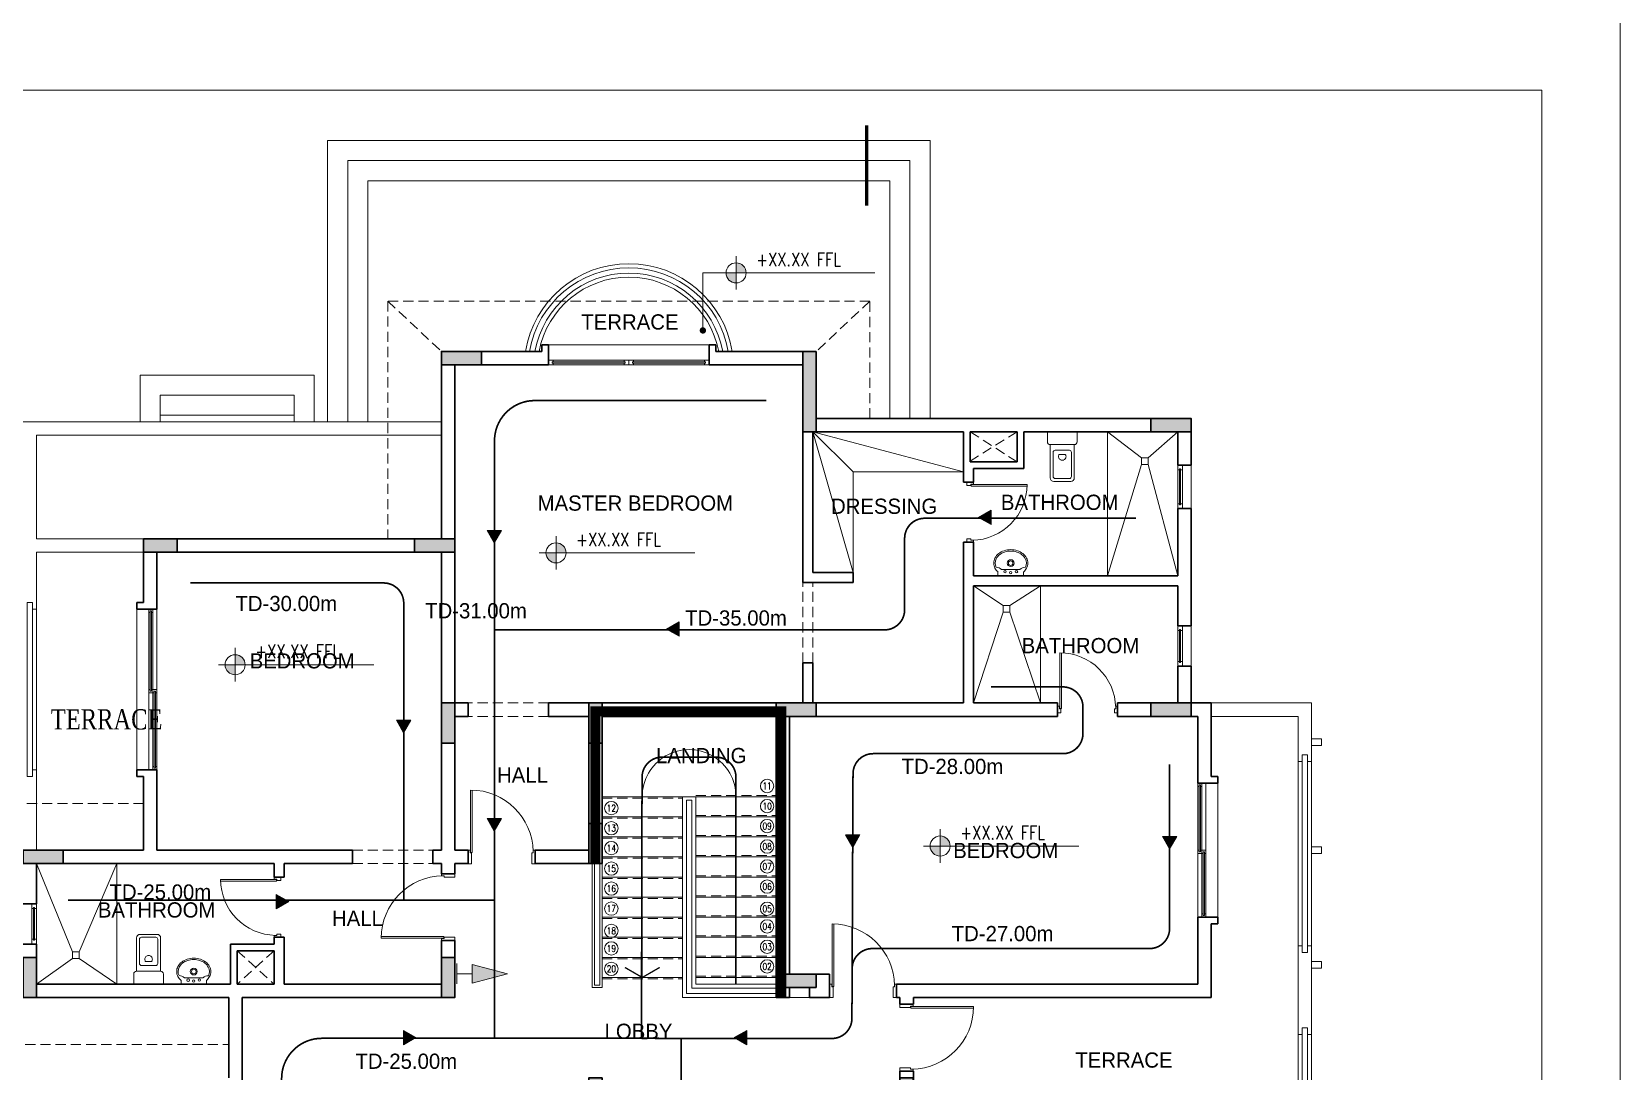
# Model space of a CAD drawing. Header units: millimetres. Extents: x -9083 to 924194, y -232449 to 321637.
# Drawn here: x 247421 to 263083, y -205523 to -195277 of the extents above; entities that cross this region are included whole.
import ezdxf
from ezdxf.enums import TextEntityAlignment as Align

# ---------------------------------------------------------------- set-up
doc = ezdxf.new("R2010")
doc.units = ezdxf.units.MM
doc.header["$LTSCALE"] = 400
doc.header["$MEASUREMENT"] = 0
doc.linetypes.add('HIDDEN', pattern=[0.375, 0.25, -0.125])
doc.linetypes.add('PHANTOM2', pattern=[1.25, 0.625, -0.125, 0.125, -0.125, 0.125, -0.125])
doc.layers.get('0').update_dxf_attribs({"lineweight": 0, "true_color": 0xff1414})
doc.layers.get('Defpoints').update_dxf_attribs({"color": 8, "lineweight": 5})
doc.layers.add('ALARM', color=7, linetype='Continuous', lineweight=5, true_color=0xff0f0f)
doc.layers.add('TRAVEL DISTANCE', color=7, linetype='Continuous', lineweight=5, true_color=0xff0f0f)
for name, color, linetype, lineweight in [('ARCHES', 1, 'HIDDEN', 5), ('COLUMNS HATCH', 1, 'Continuous', 5), ('DOOR', 1, 'Continuous', 5), ('FIRE RATE', 244, 'Continuous', 0), ('FIXTURE', 5, 'Continuous', 0), ('FURNITURE', 1, 'Continuous', 5), ('GENERAL TEXT', 4, 'Continuous', 5), ('HANDRAIL', 31, 'Continuous', 5), ('HIDDEN', 237, 'HIDDEN', 0), ('LEVEL SYMBOL', 8, 'Continuous', 5), ('LEVELS', 251, 'Continuous', 5), ('PRO COLUMNS', 6, 'Continuous', 30), ('PROPOSED COLUMNS', 6, 'Continuous', 30), ('ROOF LINE 1', 246, 'Continuous', 30), ('STAIR', 1, 'Continuous', 5), ('STAIR NOSE', 1, 'HIDDEN', 5), ('TEXT STAIR NO', 7, 'Continuous', 5), ('WALL ELEVATION', 3, 'Continuous', 9), ('WALL PROPOSED', 255, 'Continuous', 30), ('WINDOWS', 5, 'Continuous', 5)]:
    doc.layers.add(name, color=color, linetype=linetype, lineweight=lineweight)
doc.styles.add('50', font='romantic.ttf', dxfattribs={"height": 0.25})
doc.styles.add('ROMANS-TITLE', font='ROMANS.shx', dxfattribs={"width": 0.8})
doc.styles.get("Standard").update_dxf_attribs({"font": 'GOTHIC.TTF', "height": 220})

# ---------------------------------------------------------------- blocks, each defined once
blk = doc.blocks.new('*U145')
for p, q in [((180, 0), (-180, 0)), ((-180, 0), (-180, -53)), ((180, 0), (180, -52)), ((130, -89), (-130, -89))]:
    blk.add_line(p, q)
for centre, radius in [((-80, -57), 16.1), ((0, -178), 48.5), ((0, -178), 31.8), ((0, -44), 16), ((80, -57), 18.1)]:
    blk.add_circle(centre, radius)
for centre, radius, start, end in [((-88, -178), 152, 152.3807, 180), ((-88, -178), 152, 180, 207.6193), ((-45, -201), 200, 132.2414, 152.3807), ((-88, -178), 132, 153.1014, 207.6193), ((-209, 0), 119, 271.591, 311.3839), ((214, 5), 126, 228.3983, 266.8513), ((46, -201), 200, 27.6193, 48.0173), ((89, -178), 132, 332.3807, 25.9024), ((89, -178), 152, 0, 27.6193), ((89, -178), 152, 332.3807, 0), ((-45, -156), 200, 207.6193, 231.6325), ((-45, -156), 180, 207.6193, 231.6325), ((-18, -121), 244, 231.6325, 251.8447), ((-18, -121), 224, 231.6325, 251.8447), ((0, -66), 302, 251.8447, 270), ((0, -66), 282, 251.8447, 270), ((0, -66), 282, 270, 288.1553), ((0, -66), 302, 270, 288.1553), ((18, -121), 224, 288.1553, 308.3675), ((18, -121), 244, 288.1553, 308.3675), ((46, -156), 180, 308.3675, 332.3807), ((46, -156), 200, 308.3675, 332.3807)]:
    blk.add_arc(centre, radius, start, end)
blk = doc.blocks.new('*U146')
for p, q in [((-210, 0), (-210, -140)), ((-210, 0), (210, 0)), ((210, 0), (210, -140)), ((-170, -180), (-170, -650)), ((-170, -180), (170, -180)), ((170, -180), (170, -650)), ((-130, -290), (-130, -630)), ((-100, -260), (100, -260)), ((-44, -319), (44, -319)), ((130, -290), (130, -630)), ((-100, -660), (100, -660)), ((-120, -700), (120, -700))]:
    blk.add_line(p, q)
for centre, radius, start, end in [((-170, -140), 40, 180, 270), ((170, -140), 40, 270, 0), ((-100, -290), 30, 90, 180), ((-1, -349), 52.4, 157.2878, 180), ((-1, -349), 52.4, 180, 202.7122), ((-1, -349), 53, 144.8858, 157.2878), ((-1, -349), 53, 202.7122, 225.2991), ((0, -348), 53.5, 225.2991, 247.7107), ((0, -348), 54, 247.7107, 270), ((0, -348), 54, 270, 292.2893), ((0, -348), 53.5, 292.2893, 314.7009), ((1, -349), 53, 314.7009, 337.2878), ((1, -349), 53, 22.7122, 35.1142), ((1, -349), 52.4, 360, 22.7122), ((1, -349), 52.4, 337.2878, 0), ((100, -290), 30, 0, 90), ((-120, -650), 50, 180, 270), ((-100, -630), 30, 180, 270), ((100, -630), 30, 270, 0), ((120, -650), 50, 270, 0)]:
    blk.add_arc(centre, radius, start, end)
blk = doc.blocks.new('A$C5226484c')
at = {"layer": 'TRAVEL DISTANCE', "transparency": 33554559}
h = blk.add_hatch(color=256, dxfattribs=at)
h.dxf.hatch_style = 1
h.paths.add_polyline_path([(0, -186), (107, 0), (-107, 0)])
at = {"layer": 'TRAVEL DISTANCE'}
blk.add_lwpolyline([(0, -186), (107, 0), (-107, 0)], close=True, dxfattribs=at)
blk = doc.blocks.new('A$C977231d2')
at = {"layer": 'Defpoints'}
blk.add_lwpolyline([(-120, 0), (-823, 0), (-823, 576), (-120, 576)], close=True, dxfattribs=at)
blk = doc.blocks.new('VILLA FIRST COLUMNS')
at = {"layer": 'COLUMNS HATCH', "ltscale": 300}
for points in [[(401768, 181785), (401168, 181785), (401168, 181985), (401768, 181985)], [(406768, 181985), (406768, 180785), (406568, 180785), (406568, 181985)], [(412368, 180785), (411768, 180785), (411768, 180985), (412368, 180985)], [(397218, 178985), (396718, 178985), (396718, 179185), (397218, 179185)], [(401368, 178985), (400768, 178985), (400768, 179185), (401368, 179185)], [(401168, 176135), (401168, 176735), (401368, 176735), (401368, 176135)], [(403368, 176135), (403368, 176735), (403568, 176735), (403568, 176135)], [(406768, 176535), (406168, 176535), (406168, 176735), (406768, 176735)], [(412368, 176535), (411768, 176535), (411768, 176735), (412368, 176735)], [(403368, 174335), (403368, 174935), (403568, 174935), (403568, 174335)], [(395518, 174335), (394918, 174335), (394918, 174535), (395518, 174535)], [(394918, 172335), (394918, 172935), (395118, 172935), (395118, 172335)], [(401168, 172335), (401168, 172935), (401368, 172935), (401368, 172335)], [(406768, 172485), (406168, 172485), (406168, 172685), (406768, 172685)], [(403368, 170535), (403368, 171135), (403568, 171135), (403568, 170535)], [(408018, 170035), (408018, 171135), (408218, 171135), (408218, 170035)], [(403368, 167085), (403368, 167685), (403568, 167685), (403568, 167085)], [(398593, 167085), (397993, 167085), (397993, 167285), (398593, 167285)], [(401268, 167085), (400668, 167085), (400668, 167285), (401268, 167285)], [(403368, 164385), (403368, 164985), (403568, 164985), (403568, 164385)], [(408018, 164385), (408018, 164985), (408218, 164985), (408218, 164385)]]:
    blk.add_hatch(color=256, dxfattribs=at).paths.add_polyline_path(points)
at = {"layer": 'PRO COLUMNS', "ltscale": 300}
for points in [[(401768, 181785), (401768, 181985), (401168, 181985), (401168, 181785)], [(406768, 181985), (406568, 181985), (406568, 180785), (406768, 180785)], [(412368, 180785), (412368, 180985), (411768, 180985), (411768, 180785)], [(397218, 178985), (397218, 179185), (396718, 179185), (396718, 178985)], [(401368, 178985), (401368, 179185), (400768, 179185), (400768, 178985)], [(401168, 176135), (401368, 176135), (401368, 176735), (401168, 176735)], [(403368, 176135), (403568, 176135), (403568, 176735), (403368, 176735)], [(406768, 176535), (406768, 176735), (406168, 176735), (406168, 176535)], [(412368, 176535), (412368, 176735), (411768, 176735), (411768, 176535)], [(403368, 174335), (403568, 174335), (403568, 174935), (403368, 174935)], [(395518, 174335), (395518, 174535), (394918, 174535), (394918, 174335)], [(394918, 172335), (395118, 172335), (395118, 172935), (394918, 172935)], [(401168, 172335), (401368, 172335), (401368, 172935), (401168, 172935)], [(406768, 172485), (406768, 172685), (406168, 172685), (406168, 172485)], [(403368, 170535), (403568, 170535), (403568, 171135), (403368, 171135)], [(408018, 170035), (408218, 170035), (408218, 171135), (408018, 171135)], [(403368, 167085), (403568, 167085), (403568, 167685), (403368, 167685)], [(398593, 167085), (398593, 167285), (397993, 167285), (397993, 167085)], [(401268, 167085), (401268, 167285), (400668, 167285), (400668, 167085)], [(403368, 164385), (403568, 164385), (403568, 164985), (403368, 164985)], [(408018, 164385), (408218, 164385), (408218, 164985), (408018, 164985)]]:
    blk.add_lwpolyline(points, close=True, dxfattribs=at)
blk = doc.blocks.new('*U61')
for p, q in [((0, 7), (120, 7)), ((0, 7), (0, 0)), ((0, 0), (120, 0)), ((5.5, 4.25), (114.5, 4.25)), ((5.5, 4.25), (5.5, 2.75)), ((5.5, 2.75), (114.5, 2.75)), ((7, 7), (7, 4.25)), ((7, 2.75), (7, 0)), ((113, 7), (113, 4.25)), ((113, 2.75), (113, 0)), ((114.5, 4.25), (114.5, 2.75)), ((120, 7), (120, 0))]:
    blk.add_line(p, q)
blk = doc.blocks.new('A-LVL_PLAN')
at = {"layer": 'LEVELS', "ltscale": 800}
h = blk.add_hatch(color=256, dxfattribs=at)
h.paths.add_polyline_path([(0, 0), (150, 0, 0.414214), (0, 150)])
h.paths.add_polyline_path([(0, -150), (0, 0), (-150, 0, 0.414214)])
at = {"layer": 'LEVELS'}
for p, q in [((0, -250), (0, 250)), ((-250, 0), (250, 0))]:
    blk.add_line(p, q, dxfattribs=at)
at = {"layer": 'LEVELS', "ltscale": 800}
blk.add_line((0, 0), (2074, 0), dxfattribs=at)
at = {"layer": 'LEVELS'}
blk.add_circle((0, 0), 150, dxfattribs=at)
at = {"layer": 'LEVELS', "ltscale": 800, "style": 'ROMANS-TITLE', "width": 0.8}
blk.add_attdef('FLOOR-LEVEL', (300, 100), '', height=200, dxfattribs=at)
blk = doc.blocks.new('BAYTANG')
at = {"layer": 'TEXT STAIR NO', "color": 8, "ltscale": 0.1}
blk.add_circle((0, 0), 100, dxfattribs=at)
at = {"layer": 'TEXT STAIR NO', "style": 'ROMANS-TITLE', "width": 0.8}
blk.add_attdef('STEPNO.', text='', height=120, dxfattribs=at).set_placement((0, 0), align=Align.MIDDLE_CENTER)
blk = doc.blocks.new('*U63')
for p, q in [((-1565, 66), (-1565, 1001)), ((-1540, 66), (-1540, 1000)), ((-1600, 101), (-1570, 101)), ((-1570, 61), (-1570, 101)), ((-1570, 61), (-1550, 61)), ((-1565, 66), (-1540, 66)), ((-1550, -99), (-1550, 61)), ((-650, -99), (-650, 61)), ((-630, 61), (-650, 61)), ((-600, 101), (-630, 101)), ((-630, 61), (-630, 101)), ((-1600, -99), (-1550, -99)), ((-600, -99), (-650, -99))]:
    blk.add_line(p, q)
blk.add_arc((-1565, 66), 935, 0.9304, 89.9953)
blk = doc.blocks.new('*U70')
for p, q in [((600, 99), (650, 99)), ((650, 99), (650, -61)), ((1550, 99), (1550, -61)), ((1600, 99), (1550, 99)), ((600, -101), (630, -101)), ((630, -61), (630, -101)), ((630, -61), (650, -61)), ((1540, -66), (1540, -1000)), ((1565, -66), (1540, -66)), ((1570, -61), (1550, -61)), ((1565, -66), (1565, -1001)), ((1570, -61), (1570, -101)), ((1600, -101), (1570, -101))]:
    blk.add_line(p, q)
blk.add_arc((1565, -66), 935, 180.9304, 269.9953)
blk = doc.blocks.new('*U64')
for p, q in [((-1600, 1), (-1550, 1)), ((-1550, 1), (-1550, -59)), ((-750, 1), (-750, -59)), ((-700, 1), (-750, 1)), ((-1600, -99), (-1570, -99)), ((-1570, -59), (-1550, -59)), ((-1570, -59), (-1570, -99)), ((-1565, -64), (-1565, -899)), ((-1565, -64), (-1540, -64)), ((-1540, -64), (-1540, -897)), ((-730, -59), (-750, -59)), ((-730, -59), (-730, -99)), ((-700, -99), (-730, -99))]:
    blk.add_line(p, q)
blk.add_arc((-1565, -63), 835, 270.0066, 358.9548)
blk = doc.blocks.new('*U74')
for p, q in [((-1565, 64), (-1565, 899)), ((-1540, 64), (-1540, 897)), ((-1600, 99), (-1570, 99)), ((-1570, 59), (-1570, 99)), ((-1570, 59), (-1550, 59)), ((-1565, 64), (-1540, 64)), ((-1550, -1), (-1550, 59)), ((-750, -1), (-750, 59)), ((-730, 59), (-750, 59)), ((-700, 99), (-730, 99)), ((-730, 59), (-730, 99)), ((-1600, -1), (-1550, -1)), ((-700, -1), (-750, -1))]:
    blk.add_line(p, q)
blk.add_arc((-1565, 63), 835, 1.0452, 89.9934)
blk = doc.blocks.new('FIRE EXTINGUISHER')
at = {"transparency": 33554559}
h = blk.add_hatch(color=256, dxfattribs=at)
h.dxf.hatch_style = 1
h.paths.add_polyline_path([(165311, -106760), (164961, -106667), (164961, -106854)])
for p, q in [((164811, -106860), (164811, -106660)), ((164811, -106760), (164961, -106760)), ((164961, -106854), (164961, -106667)), ((165311, -106760), (164961, -106667)), ((165311, -106760), (164961, -106854))]:
    blk.add_line(p, q)

msp = doc.modelspace()

# ---------------------------------------------------------------- linework, layer by layer
at = {"layer": 'ARCHES', "lineweight": 0}
for p, q in [((255024.3367, -201497.19965), (255024.3367, -200705.19965)), ((255123.3367, -201497.19965), (255123.3367, -200705.19965)), ((252516.3367, -201893.19965), (251724.3367, -201893.19965)), ((252516.3367, -202025.19965), (251724.3367, -202025.19965)), ((250583.71042, -203345.19965), (251375.71042, -203345.19965)), ((250583.71042, -203477.19965), (251375.71042, -203477.19965))]:
    msp.add_line(p, q, dxfattribs=at)
at = {"layer": 'Defpoints', "lineweight": 0}
msp.add_lwpolyline([(242576.74025, -212918.41881), (262308.89268, -212918.41881), (262308.89268, -195853.07198), (242576.74025, -195853.07198)], close=True, dxfattribs=at)
at = {"layer": 'DOOR', "lineweight": 0}
msp.add_line((255090.3367, -204797.19965), (254892.3367, -204797.19965), dxfattribs=at)
at = {"layer": 'FIRE RATE', "color": 244, "lineweight": 0, "true_color": 0x991b1e, "const_width": 100}
msp.add_lwpolyline([(254810.3367, -204797.19965), (254810.3367, -201975.19965), (252978.28463, -201975.19965), (252978.28463, -203477.3038)], dxfattribs=at)
at = {"layer": 'FURNITURE', "lineweight": 0}
for p, q in [((255519.3367, -200606.19965), (255123.3367, -199220.3038)), ((255123.3367, -199220.3038), (256608.3367, -199616.3038)), ((255519.3367, -199616.3038), (255123.3367, -199220.3038)), ((258027.3367, -200639.19965), (258027.3367, -199220.3038)), ((258363.81022, -199476.9351), (258027.3367, -199220.3038)), ((258429.81022, -199476.9351), (258720.3367, -199220.30459)), ((258429.81022, -199476.9351), (258363.81022, -199476.9351)), ((258363.81022, -199476.9351), (258363.81022, -199542.9351)), ((258429.81022, -199542.9351), (258429.81022, -199476.9351)), ((255519.3367, -200606.19965), (255519.3367, -199616.3038)), ((256608.3367, -199616.3038), (255519.3367, -199616.3038)), ((258027.3367, -200639.19965), (258363.81022, -199542.9351)), ((258363.81022, -199542.9351), (258429.81022, -199542.9351)), ((258429.81022, -199542.9351), (258720.3367, -200639.19965)), ((256997.55871, -200931.96799), (256707.3367, -200738.19965)), ((257063.55871, -200931.96799), (257367.3367, -200738.19965)), ((257367.3367, -201893.19965), (257367.3367, -200738.19965)), ((257063.55871, -200931.96799), (256997.55871, -200931.96799)), ((256997.55871, -200931.96799), (256997.55871, -200997.96799)), ((257063.55871, -200997.96799), (257063.55871, -200931.96799)), ((256707.3367, -201893.19965), (256997.55871, -200997.96799)), ((256997.55871, -200997.96799), (257063.55871, -200997.96799)), ((257063.55871, -200997.96799), (257367.3367, -201893.19965)), ((247822.08554, -204345.97373), (247467.3367, -203477.19965)), ((247888.08554, -204345.97373), (248259.3367, -203477.19965)), ((248259.3367, -204665.19965), (248259.3367, -203477.19965)), ((247888.08554, -204345.97373), (247822.08554, -204345.97373)), ((247822.08554, -204345.97373), (247822.08554, -204411.97373)), ((247888.08554, -204411.97373), (247888.08554, -204345.97373)), ((247467.3367, -204665.19965), (247822.08554, -204411.97373)), ((247822.08554, -204411.97373), (247888.08554, -204411.97373)), ((247888.08554, -204411.97373), (248259.3367, -204665.19965))]:
    msp.add_line(p, q, dxfattribs=at)
at = {"layer": 'HANDRAIL', "lineweight": 0}
for p, q in [((247335.3367, -199121.19965), (251460.3367, -199121.19965)), ((247467.3367, -200276.19965), (247467.3367, -199253.19965)), ((247467.3367, -199253.19965), (251460.3367, -199253.19965)), ((248523.3367, -200276.19965), (247467.3367, -200276.19965)), ((247467.3367, -200969.19965), (247467.3367, -200408.19965)), ((248523.3367, -200408.19965), (247467.3367, -200408.19965)), ((247467.3367, -200969.19965), (247427.7367, -200969.19965)), ((247467.3367, -200969.19965), (247467.3367, -202553.19965)), ((259050.3367, -201893.19965), (260040.3367, -201893.19965)), ((259050.3367, -202025.19965), (259908.3367, -202025.19965)), ((259908.3367, -206183.19965), (259908.3367, -202025.19965)), ((260040.3367, -206315.19965), (260040.3367, -201893.19965)), ((259908.3367, -202470.69965), (259947.9367, -202470.69965)), ((260000.7367, -202470.69965), (260040.3367, -202470.69965)), ((247467.3367, -202553.19965), (247427.7367, -202553.19965)), ((247467.3367, -203342.38037), (247467.3367, -202553.19965)), ((253836.3367, -202817.19965), (253968.3367, -202817.19965)), ((253836.3367, -202817.19965), (253836.3367, -204797.19965)), ((253968.3367, -202817.19965), (253968.3367, -204665.19965)), ((253875.9367, -204757.59965), (253875.9367, -202850.19965)), ((253875.9367, -202850.19965), (253928.7367, -202850.19965)), ((253928.7367, -204704.79965), (253928.7367, -202850.19965)), ((252945.3367, -203477.19965), (252945.3367, -204698.19965)), ((252968.4367, -203477.19965), (252968.4367, -204675.09965)), ((253021.2367, -203477.19965), (253021.2367, -204675.09965)), ((253044.3367, -203477.19965), (253044.3367, -204698.19965)), ((259908.3367, -204285.69965), (259947.9367, -204285.69965)), ((260000.7367, -204285.69965), (260040.3367, -204285.69965)), ((252945.3367, -204698.19965), (253044.3367, -204698.19965)), ((252968.4367, -204675.09965), (253021.2367, -204675.09965)), ((254760.3367, -204704.79965), (253928.7367, -204704.79965)), ((254760.3367, -204665.19965), (253968.3367, -204665.19965)), ((254760.3367, -204797.19965), (253836.3367, -204797.19965)), ((254760.3367, -204757.59965), (253875.9367, -204757.59965)), ((259908.3367, -205160.19965), (259947.9367, -205160.19965)), ((260000.7367, -205160.19965), (260040.3367, -205160.19965))]:
    msp.add_line(p, q, dxfattribs=at)
at = {"layer": 'HANDRAIL', "lineweight": 0, "ltscale": 5, "const_width": 33}
msp.add_lwpolyline([(255654.50793, -196989.94514), (255654.50793, -196197.94514)], dxfattribs=at)
at = {"layer": 'HANDRAIL', "lineweight": 0}
for points in [[(247374.9367, -202619.19965), (247427.7367, -202619.19965), (247427.7367, -200903.19965), (247374.9367, -200903.19965)], [(259947.9367, -202404.69965), (260000.7367, -202404.69965), (260000.7367, -204351.69965), (259947.9367, -204351.69965)], [(259947.9367, -205094.19965), (260000.7367, -205094.19965), (260000.7367, -205886.19965), (259947.9367, -205886.19965)]]:
    msp.add_lwpolyline(points, close=True, dxfattribs=at)
for points in [[(260139.3367, -202247.94965), (260139.3367, -202313.94965), (260040.3367, -202313.94965), (260040.3367, -202247.94965), (260139.3367, -202247.94965)], [(260139.3367, -203312.19965), (260139.3367, -203378.19965), (260040.3367, -203378.19965), (260040.3367, -203312.19965), (260139.3367, -203312.19965)], [(260139.3367, -204508.44965), (260139.3367, -204442.44965), (260040.3367, -204442.44965), (260040.3367, -204508.44965), (260139.3367, -204508.44965)]]:
    msp.add_lwpolyline(points, dxfattribs=at)
for radius, start, end in [(994.01095, 9.789520609, 170.210479374), (941.21095, 10.344572285, 169.655427698)]:
    msp.add_arc((253308.35254, -198597.2106), radius, start, end, dxfattribs=at)
at = {"layer": 'HIDDEN', "lineweight": 0}
for p, q in [((250932.3367, -197933.19965), (251460.3367, -198428.19965)), ((255684.3367, -197933.19965), (255156.3367, -198428.19965)), ((257136.3367, -199219.67582), (256674.3367, -199508.88562)), ((256674.3367, -199220.3038), (257136.3367, -199517.40795)), ((249447.3367, -204335.19965), (249810.3367, -204665.19965)), ((249810.3367, -204335.19965), (249447.3367, -204665.19965))]:
    msp.add_line(p, q, dxfattribs=at)
for points in [[(255684.3367, -199088.3038), (255684.3367, -197933.19965), (250932.3367, -197933.19965), (250932.3367, -200276.19965)], [(248523.3367, -202883.19965), (246906.3367, -202883.19965), (246906.3367, -205259.19965), (249364.8367, -205259.19965)]]:
    msp.add_lwpolyline(points, dxfattribs=at)
at = {"layer": 'LEVELS', "lineweight": 0}
msp.add_line((254038.47249, -198189.57792), (254038.47249, -198158.22792), dxfattribs=at)
at = {"layer": 'LEVELS', "lineweight": 0, "ltscale": 800}
msp.add_lwpolyline([(254038.47249, -198158.22792), (254038.47249, -197654.05287), (254365.69852, -197654.05287)], dxfattribs=at)
at = {"layer": 'LEVELS', "lineweight": 0, "const_width": 31.35}
msp.add_lwpolyline([(254038.47249, -198205.25292, 1), (254038.47249, -198236.60292, 1)], format="xyb", close=True, dxfattribs=at)
at = {"layer": 'ROOF LINE 1', "lineweight": 0, "ltscale": 100}
for radius, start, end in [(1033.61095, 9.410981867, 170.58901812), (901.61095, 10.804263793, 169.195736187)]:
    msp.add_arc((253308.35254, -198597.2106), radius, start, end, dxfattribs=at)
at = {"layer": 'STAIR', "lineweight": 0}
for p, q in [((248688.3367, -199055.19965), (250008.3367, -199055.19965)), ((253044.3367, -202817.19965), (253836.3367, -202817.19965)), ((253440.87249, -202817.19965), (253440.87249, -204599.19965)), ((253968.3367, -202817.19965), (254760.3367, -202817.19965)), ((254364.87249, -204665.19965), (254364.87249, -202817.19965)), ((253044.3367, -203015.19965), (253836.3367, -203015.19965)), ((253968.3367, -203015.19965), (254760.3367, -203015.19965)), ((253044.3367, -203213.19965), (253836.3367, -203213.19965)), ((253968.3367, -203213.19965), (254760.3367, -203213.19965)), ((253046.47986, -203411.19965), (253836.3367, -203411.19965)), ((253968.3367, -203411.19965), (254761.40828, -203411.19965)), ((253046.47986, -203609.19965), (253836.3367, -203609.19965)), ((253968.3367, -203609.19965), (254761.40828, -203609.19965)), ((253045.40828, -203807.19965), (253836.3367, -203807.19965)), ((253968.3367, -203807.19965), (254761.40828, -203807.19965)), ((253045.40828, -204005.19965), (253836.3367, -204005.19965)), ((253968.3367, -204005.19965), (254761.40828, -204005.19965)), ((253045.40828, -204203.19965), (253836.3367, -204203.19965)), ((253968.3367, -204203.19965), (254761.40828, -204203.19965)), ((253045.40828, -204401.19965), (253836.3367, -204401.19965)), ((253968.3367, -204401.19965), (254761.40828, -204401.19965)), ((253045.40828, -204599.19965), (253836.3367, -204599.19965)), ((253968.3367, -204599.19965), (254761.40828, -204599.19965))]:
    msp.add_line(p, q, dxfattribs=at)
for points in [[(250338.3367, -199121.19965), (250338.3367, -196349.19965), (256278.3367, -196349.19965), (256278.3367, -199088.3038)], [(250536.3367, -199121.19965), (250536.3367, -196547.19965), (256080.3367, -196547.19965), (256080.3367, -199088.3038)], [(250734.3367, -199121.19965), (250734.3367, -196745.19965), (255882.3367, -196745.19965), (255882.3367, -199088.3038)], [(250206.3367, -199121.19965), (250206.3367, -198660.94652), (248490.42778, -198660.94652), (248490.42778, -199121.19965)], [(250008.3367, -199121.19965), (250008.3367, -198858.94652), (248688.42778, -198858.94652), (248688.42778, -199121.19965)]]:
    msp.add_lwpolyline(points, dxfattribs=at)
at = {"layer": 'STAIR', "lineweight": 0, "const_width": 13.2}
msp.add_lwpolyline([(253269.39946, -204500.19965), (253440.87249, -204599.19965), (253612.34552, -204500.19965)], dxfattribs=at)
at = {"layer": 'STAIR', "lineweight": 0}
msp.add_arc((253902.6046, -202815.08701), 462.27272, 359.738151334, 180.261848666, dxfattribs=at)
at = {"layer": 'STAIR NOSE', "linetype": 'HIDDEN', "lineweight": 0}
for p, q in [((253968.3367, -202803.99965), (254760.3367, -202803.99965)), ((253044.3367, -202830.39965), (253836.3367, -202830.39965)), ((253044.3367, -203028.39965), (253836.3367, -203028.39965)), ((253968.3367, -203001.99965), (254760.3367, -203001.99965)), ((253044.3367, -203226.39965), (253836.3367, -203226.39965)), ((253968.3367, -203199.99965), (254760.3367, -203199.99965)), ((253046.47986, -203424.39965), (253836.3367, -203424.39965)), ((253968.3367, -203397.99965), (254761.40828, -203397.99965)), ((253968.3367, -203595.99965), (254761.40828, -203595.99965)), ((253046.47986, -203622.39965), (253836.3367, -203622.39965)), ((253045.40828, -203820.39965), (253836.3367, -203820.39965)), ((253968.3367, -203793.99965), (254761.40828, -203793.99965)), ((253045.40828, -204018.39965), (253836.3367, -204018.39965)), ((253968.3367, -203991.99965), (254761.40828, -203991.99965)), ((253045.40828, -204216.39965), (253836.3367, -204216.39965)), ((253968.3367, -204189.99965), (254761.40828, -204189.99965)), ((253968.3367, -204387.99965), (254761.40828, -204387.99965)), ((253045.40828, -204414.39965), (253836.3367, -204414.39965)), ((253045.40828, -204612.39965), (253836.3367, -204612.39965)), ((253968.3367, -204585.99965), (254761.40828, -204585.99965))]:
    msp.add_line(p, q, dxfattribs=at)
at = {"layer": 'TRAVEL DISTANCE', "linetype": 'PHANTOM2', "lineweight": 0, "const_width": 16.5}
for points in [[(251983.6544, -205198.78458), (251983.6544, -199308.34146, -0.4142135624), (252379.6544, -198912.34146), (254662.91553, -198912.34146)], [(258309.30739, -200072.55761), (256225.47662, -200072.55761, 0.4142135624), (256027.47662, -200270.55761), (256027.47662, -200974.72313, -0.4142135624), (255829.47662, -201172.72313), (251983.6544, -201172.72313)], [(248984.21092, -200710.26131), (250890.56913, -200710.26131, -0.4142135624), (251088.56913, -200908.26131), (251088.56913, -203838.32214), (251983.6544, -203838.32214)], [(256878.74868, -201734.92071), (257587.78662, -201734.92071, -0.4142135624), (257785.78662, -201932.92071), (257785.78662, -202194.90747, -0.4142135624), (257587.78662, -202392.90747), (255716.58095, -202392.90747, 0.4129188571), (255518.58289, -202590.03183), (255510.08571, -204511.40343)], [(258640.19328, -202497.91385), (258640.19328, -204116.27906, -0.4142135624), (258442.19328, -204314.27906), (255708.08378, -204314.27906, 0.4129188571), (255510.08571, -204511.40343), (255507.90988, -205003.40098, -0.4129188571), (255309.91182, -205200.52535), (253631.25001, -205200.52535, 0.0165812671), (253432.81292, -205200.0868, -0.0331871856)], [(253432.81579, -205198.78458), (253438.50535, -202624.31989, -0.4135664186), (253636.50487, -202426.75747), (254166.3367, -202426.75747, -0.4142135624), (254364.3367, -202624.75747), (254364.3367, -204665.3038)], [(249884.63788, -207910.89086), (249884.63788, -205594.78458, -0.4142135624), (250280.63788, -205198.78458), (253605.05245, -205198.78458)], [(255640.72665, -209634.16037), (254220.36144, -209634.16037, -0.4142135624), (253824.36144, -209238.16037), (253824.36144, -205200.52535)]]:
    msp.add_lwpolyline(points, format="xyb", dxfattribs=at)
msp.add_lwpolyline([(247777.72381, -203838.32214), (251088.56913, -203838.32214)], dxfattribs=at)
at = {"layer": 'WALL ELEVATION', "linetype": 'Continuous', "lineweight": 0}
for p, q in [((252516.3367, -198362.19965), (254100.3367, -198362.19965)), ((258852.32878, -199547.48452), (258852.32878, -199976.38037)), ((248457.3367, -202553.19965), (248457.3367, -200969.19965)), ((258852.3367, -201134.19965), (258852.3367, -201530.19965)), ((259116.3367, -202685.19965), (259116.3367, -204005.19965))]:
    msp.add_line(p, q, dxfattribs=at)
at = {"layer": 'WALL PROPOSED'}
for p, q in [((251460.3367, -198428.19965), (252450.3367, -198428.19965)), ((251460.3367, -200276.19965), (251460.3367, -198428.19965)), ((252450.3367, -198362.19965), (252516.3367, -198362.19965)), ((252450.3367, -198428.19965), (252450.3367, -198362.19965)), ((252516.3367, -198560.19965), (252516.3367, -198362.19965)), ((254100.3367, -198362.19965), (254166.3367, -198362.19965)), ((254100.3367, -198560.19965), (254100.3367, -198362.19965)), ((254166.3367, -198428.19965), (254166.3367, -198362.19965)), ((254166.3367, -198428.19965), (255156.3367, -198428.19965)), ((255156.3367, -199088.3038), (255156.3367, -198428.19965)), ((251592.3367, -201893.19965), (251592.3367, -198560.19965)), ((251592.3367, -198560.19965), (252516.3367, -198560.19965)), ((254100.3367, -198560.19965), (255024.3367, -198560.19965)), ((255024.3367, -198560.19965), (255024.3367, -200705.19965)), ((255123.3367, -199220.3038), (256608.3367, -199220.3038)), ((255123.3367, -199220.3038), (255123.3367, -200606.19965)), ((255156.3367, -199088.3038), (258852.3367, -199088.3038)), ((256608.3367, -199715.85965), (256608.3367, -199220.3038)), ((256674.3367, -199219.67582), (257136.3367, -199219.67582)), ((256674.3367, -199517.40795), (256674.3367, -199219.67582)), ((257136.3367, -199517.40795), (257136.3367, -199219.67582)), ((257202.3367, -199219.67582), (258720.3367, -199220.3038)), ((257202.3367, -199583.40795), (257202.3367, -199219.67582)), ((258720.32878, -199547.48452), (258720.3367, -199220.3038)), ((258852.32878, -199547.48452), (258852.3367, -199088.3038)), ((257136.3367, -199517.40795), (256674.3367, -199517.40795)), ((256707.3367, -199715.85965), (256707.3367, -199583.40795)), ((257202.3367, -199583.40795), (256707.3367, -199583.40795)), ((258720.32878, -199547.48452), (258852.32878, -199547.48452)), ((256707.3367, -199715.85965), (256608.3367, -199715.85965)), ((258720.3367, -200639.19965), (258720.32878, -199976.38037)), ((258720.32878, -199976.38037), (258852.32878, -199976.38037)), ((258852.3367, -201134.19965), (258852.32878, -199976.38037)), ((248523.3367, -200903.19965), (248523.3367, -200276.19965)), ((251460.3367, -200276.19965), (248523.3367, -200276.19965)), ((256608.3367, -201893.19965), (256608.3367, -200309.19965)), ((256707.3367, -200309.19965), (256608.3367, -200309.19965)), ((256707.3367, -200639.19965), (256707.3367, -200309.19965)), ((248655.3367, -200969.19965), (248655.3367, -200408.19965)), ((251460.3367, -200408.19965), (248655.3367, -200408.19965)), ((251460.3367, -203345.19965), (251460.3367, -200408.19965)), ((255123.3367, -200606.19965), (255519.3367, -200606.19965)), ((255519.3367, -200606.19965), (255519.3367, -200705.19965)), ((255024.3367, -200705.19965), (255519.3367, -200705.19965)), ((256707.3367, -200639.19965), (258720.3367, -200639.19965)), ((256707.3367, -201893.19965), (256707.3367, -200738.19965)), ((256707.3367, -200738.19965), (258720.3367, -200738.19965)), ((258720.3367, -201134.19965), (258720.3367, -200738.19965)), ((248457.3367, -200969.19965), (248457.3367, -200903.19965)), ((248457.3367, -200903.19965), (248523.3367, -200903.19965)), ((248457.3367, -200969.19965), (248655.3367, -200969.19965)), ((258720.3367, -201134.19965), (258852.3367, -201134.19965)), ((255024.3367, -201497.19965), (255123.3367, -201497.19965)), ((255024.3367, -201497.19965), (255024.3367, -201893.19965)), ((255123.3367, -201497.19965), (255123.3367, -201893.19965)), ((258720.3367, -201893.19965), (258720.3367, -201530.19965)), ((258720.3367, -201530.19965), (258852.3367, -201530.19965)), ((258852.3367, -201893.19965), (258852.3367, -201530.19965)), ((251592.3367, -201893.19965), (251724.3367, -201893.19965)), ((251592.3367, -203345.19965), (251592.3367, -202025.19965)), ((251592.3367, -202025.19965), (251724.3367, -202025.19965)), ((251724.3367, -202025.19965), (251724.3367, -201893.19965)), ((252516.3367, -201893.19965), (255024.3367, -201893.19965)), ((252516.3367, -202025.19965), (252516.3367, -201893.19965)), ((252516.3367, -202025.19965), (252912.3367, -202025.19965)), ((252912.3367, -203345.19965), (252912.3367, -202025.19965)), ((253044.3367, -203477.19965), (253044.3367, -202025.19965)), ((253044.3367, -202025.19965), (254760.3367, -202025.19965)), ((254760.3367, -204797.19965), (254760.3367, -202025.19965)), ((254892.3367, -204566.19965), (254892.3367, -202025.19965)), ((254892.3367, -202025.19965), (257533.87687, -202025.19965)), ((255123.3367, -201893.19965), (256608.3367, -201893.19965)), ((256707.3367, -201893.19965), (257533.87687, -201893.19965)), ((257533.87687, -201893.19965), (257533.87687, -202025.19965)), ((258127.87687, -201893.19965), (258720.3367, -201893.19965)), ((258127.87687, -201893.19965), (258127.87687, -202025.19965)), ((258127.87687, -202025.19965), (258918.3367, -202025.19965)), ((258852.3367, -201893.19965), (259050.3367, -201893.19965)), ((258918.3367, -202685.19965), (258918.3367, -202025.19965)), ((259050.3367, -202619.19965), (259050.3367, -201893.19965)), ((248457.3367, -202619.19965), (248457.3367, -202553.19965)), ((248457.3367, -202553.19965), (248655.3367, -202553.19965)), ((248457.3367, -202619.19965), (248523.3367, -202619.19965)), ((248523.3367, -203345.19965), (248523.3367, -202619.19965)), ((248655.3367, -203345.19965), (248655.3367, -202553.19965)), ((259116.3367, -202619.19965), (259050.3367, -202619.19965)), ((259116.3367, -202685.19965), (259116.3367, -202619.19965)), ((259116.3367, -202685.19965), (258918.3367, -202685.19965)), ((248523.3367, -203345.19965), (247335.3367, -203345.19965)), ((250583.71042, -203345.19965), (248655.3367, -203345.19965)), ((250583.71042, -203477.19965), (250583.71042, -203345.19965)), ((251460.3367, -203345.19965), (251375.71042, -203345.19965)), ((251375.71042, -203477.19965), (251375.71042, -203345.19965)), ((251724.3367, -203345.19965), (251592.3367, -203345.19965)), ((251724.3367, -203345.19965), (251724.3367, -203477.19965)), ((252912.3367, -203345.19965), (252384.3367, -203345.19965)), ((252384.3367, -203345.19965), (252384.3367, -203477.19965)), ((247467.3367, -203873.19965), (247467.3367, -203477.19965)), ((249810.3367, -203477.19965), (247467.3367, -203477.19965)), ((249810.3367, -203609.19965), (249810.3367, -203477.19965)), ((249810.3367, -203609.19965), (249909.3367, -203609.19965)), ((250583.71042, -203477.19965), (249909.3367, -203477.19965)), ((249909.3367, -203609.19965), (249909.3367, -203477.19965)), ((251460.3367, -203477.19965), (251375.71042, -203477.19965)), ((251460.3367, -203576.19965), (251460.3367, -203477.19965)), ((251460.3367, -203576.19965), (251592.3367, -203576.19965)), ((251592.3367, -203576.19965), (251592.3367, -203477.19965)), ((251724.3367, -203477.19965), (251592.3367, -203477.19965)), ((253044.3367, -203477.19965), (252384.3367, -203477.19965)), ((247467.3367, -203873.19965), (247335.3367, -203873.19965)), ((258918.3367, -204665.19965), (258918.3367, -204005.19965)), ((259116.3367, -204005.19965), (258918.3367, -204005.19965)), ((259050.3367, -204797.19965), (259050.3367, -204071.19965)), ((259116.3367, -204071.19965), (259050.3367, -204071.19965)), ((259116.3367, -204071.19965), (259116.3367, -204005.19965)), ((249810.3367, -204269.19965), (249810.3367, -204203.19965)), ((249810.3367, -204203.19965), (249909.3367, -204203.19965)), ((249909.3367, -204665.19965), (249909.3367, -204203.19965)), ((251460.3367, -204665.19965), (251460.3367, -204236.19965)), ((251460.3367, -204236.19965), (251592.3367, -204236.19965)), ((251592.3367, -204797.19965), (251592.3367, -204236.19965)), ((247467.3367, -204269.19965), (247335.3367, -204269.19965)), ((247467.3367, -204665.19965), (247467.3367, -204269.19965)), ((249810.3367, -204269.19965), (249381.3367, -204269.19965)), ((249381.3367, -204665.19965), (249381.3367, -204269.19965)), ((249810.3367, -204335.19965), (249447.3367, -204335.19965)), ((249447.3367, -204665.19965), (249447.3367, -204335.19965)), ((249810.3367, -204665.19965), (249810.3367, -204335.19965)), ((249381.3367, -204665.19965), (247467.3367, -204665.19965)), ((249810.3367, -204665.19965), (249447.3367, -204665.19965)), ((251460.3367, -204665.19965), (249909.3367, -204665.19965)), ((255288.3367, -204566.19965), (254892.3367, -204566.19965)), ((254892.3367, -204797.19965), (254892.3367, -204698.19965)), ((255090.3367, -204698.19965), (254892.3367, -204698.19965)), ((255090.3367, -204797.19965), (255090.3367, -204698.19965)), ((255288.3367, -204797.19965), (255288.3367, -204566.19965)), ((255948.3367, -204797.19965), (255948.3367, -204665.19965)), ((258918.3367, -204665.19965), (255948.3367, -204665.19965)), ((249364.8367, -204797.19965), (247335.3367, -204797.19965)), ((249364.8367, -205589.19965), (249364.8367, -204797.19965)), ((249496.8367, -205655.19965), (249496.8367, -204797.19965)), ((251592.3367, -204797.19965), (249496.8367, -204797.19965)), ((254760.3367, -204797.19965), (254892.3367, -204797.19965)), ((255090.3367, -204797.19965), (255288.3367, -204797.19965)), ((255948.3367, -204797.19965), (255981.3367, -204797.19965)), ((255981.3367, -204863.19965), (255981.3367, -204797.19965)), ((255981.3367, -204863.19965), (256113.3367, -204863.19965)), ((256113.3367, -204863.19965), (256113.3367, -204797.19965)), ((256113.3367, -204797.19965), (259050.3367, -204797.19965)), ((255981.3367, -205523.19965), (256113.3367, -205523.19965)), ((255981.3367, -205589.19965), (255981.3367, -205523.19965)), ((256113.3367, -206315.19965), (256113.3367, -205523.19965))]:
    msp.add_line(p, q, dxfattribs=at)
at = {"layer": 'WINDOWS', "lineweight": 0}
for p, q in [((254100.3367, -198513.99965), (253308.3367, -198513.99965)), ((253308.3367, -198513.99965), (253308.3367, -198560.19965)), ((254100.3367, -198560.19965), (253308.3367, -198560.19965)), ((253344.6367, -198532.14965), (253344.6367, -198542.04965)), ((254064.0367, -198532.14965), (253344.6367, -198532.14965)), ((254064.0367, -198542.04965), (253344.6367, -198542.04965)), ((253354.5367, -198513.99965), (253354.5367, -198532.14965)), ((253354.5367, -198542.04965), (253354.5367, -198560.19965)), ((254054.1367, -198513.99965), (254054.1367, -198532.14965)), ((254054.1367, -198542.04965), (254054.1367, -198560.19965)), ((254064.0367, -198532.14965), (254064.0367, -198542.04965)), ((254100.3367, -198513.99965), (254100.3367, -198560.19965)), ((258720.32878, -199547.48452), (258720.32878, -199976.38037)), ((258766.52878, -199547.48452), (258720.32878, -199547.48452)), ((258738.47878, -199593.68452), (258720.32878, -199593.68452)), ((258738.47878, -199583.78452), (258738.47878, -199940.08037)), ((258748.37878, -199583.78452), (258738.47878, -199583.78452)), ((258748.37878, -199583.78452), (258748.37878, -199940.08037)), ((258766.52878, -199593.68452), (258748.37878, -199593.68452)), ((258766.52878, -199547.48452), (258766.52878, -199976.38037)), ((258738.47878, -199930.18037), (258720.32878, -199930.18037)), ((258766.52878, -199976.38037), (258720.32878, -199976.38037)), ((258748.37878, -199940.08037), (258738.47878, -199940.08037)), ((258766.52878, -199930.18037), (258748.37878, -199930.18037)), ((248576.1367, -201794.19965), (248576.1367, -200969.19965)), ((248589.3367, -201777.69965), (248589.3367, -200985.69965)), ((248602.5367, -201777.69965), (248602.5367, -200985.69965)), ((248615.7367, -201761.19965), (248615.7367, -200969.19965)), ((248655.3367, -200969.19965), (248615.7367, -200969.19965)), ((258720.3367, -201134.19965), (258720.3367, -201530.19965)), ((258766.5367, -201134.19965), (258720.3367, -201134.19965)), ((258738.4867, -201180.39965), (258720.3367, -201180.39965)), ((258738.4867, -201170.49965), (258738.4867, -201493.89965)), ((258748.3867, -201170.49965), (258738.4867, -201170.49965)), ((258748.3867, -201170.49965), (258748.3867, -201493.89965)), ((258766.5367, -201180.39965), (258748.3867, -201180.39965)), ((258766.5367, -201134.19965), (258766.5367, -201530.19965)), ((258738.4867, -201483.99965), (258720.3367, -201483.99965)), ((258766.5367, -201530.19965), (258720.3367, -201530.19965)), ((258748.3867, -201493.89965), (258738.4867, -201493.89965)), ((258766.5367, -201483.99965), (258748.3867, -201483.99965)), ((248576.1367, -201761.19965), (248589.3367, -201761.19965)), ((248576.1367, -201794.19965), (248615.7367, -201794.19965)), ((248589.3367, -201777.69965), (248602.5367, -201777.69965)), ((248602.5367, -201761.19965), (248615.7367, -201761.19965)), ((248615.7367, -202553.19965), (248615.7367, -201761.19965)), ((248628.9367, -202536.69965), (248628.9367, -201777.69965)), ((248642.1367, -202536.69965), (248642.1367, -201777.69965)), ((248655.3367, -202553.19965), (248655.3367, -201761.19965)), ((248576.1367, -202553.19965), (248615.7367, -202553.19965)), ((248615.7367, -202520.19965), (248628.9367, -202520.19965)), ((248615.7367, -202553.19965), (248655.3367, -202553.19965)), ((248628.9367, -202536.69965), (248642.1367, -202536.69965)), ((248642.1367, -202520.19965), (248655.3367, -202520.19965)), ((258918.3367, -203378.19965), (258918.3367, -202685.19965)), ((258931.5367, -203361.69965), (258931.5367, -202701.69965)), ((258944.7367, -203361.69965), (258944.7367, -202701.69965)), ((258957.9367, -203345.19965), (258957.9367, -202685.19965)), ((258997.5367, -202685.19965), (258957.9367, -202685.19965)), ((258918.3367, -203345.19965), (258931.5367, -203345.19965)), ((258918.3367, -203378.19965), (258957.9367, -203378.19965)), ((258931.5367, -203361.69965), (258944.7367, -203361.69965)), ((258944.7367, -203345.19965), (258957.9367, -203345.19965)), ((258957.9367, -204005.19965), (258957.9367, -203345.19965)), ((258971.1367, -203988.69965), (258971.1367, -203361.69965)), ((258984.3367, -203988.69965), (258984.3367, -203361.69965)), ((258997.5367, -204005.19965), (258997.5367, -203345.19965)), ((247421.1367, -204269.19965), (247421.1367, -203873.19965)), ((247421.1367, -203873.19965), (247467.3367, -203873.19965)), ((247421.1367, -203919.39965), (247439.2867, -203919.39965)), ((247439.2867, -203909.49965), (247449.1867, -203909.49965)), ((247439.2867, -204232.89965), (247439.2867, -203909.49965)), ((247449.1867, -204232.89965), (247449.1867, -203909.49965)), ((247449.1867, -203919.39965), (247467.3367, -203919.39965)), ((247467.3367, -204269.19965), (247467.3367, -203873.19965)), ((258918.3367, -204005.19965), (258957.9367, -204005.19965)), ((258957.9367, -203972.19965), (258971.1367, -203972.19965)), ((258957.9367, -204005.19965), (258997.5367, -204005.19965)), ((258971.1367, -203988.69965), (258984.3367, -203988.69965)), ((258984.3367, -203972.19965), (258997.5367, -203972.19965)), ((247421.1367, -204222.99965), (247439.2867, -204222.99965)), ((247439.2867, -204232.89965), (247449.1867, -204232.89965)), ((247449.1867, -204222.99965), (247467.3367, -204222.99965)), ((247421.1367, -204269.19965), (247467.3367, -204269.19965))]:
    msp.add_line(p, q, dxfattribs=at)
for points in [[(248576.1367, -200969.19965), (248615.7367, -200969.19965)], [(248576.1367, -201002.19965), (248589.3367, -201002.19965)], [(248589.3367, -200985.69965), (248602.5367, -200985.69965)], [(248602.5367, -201002.19965), (248615.7367, -201002.19965)], [(248655.3367, -200969.19965), (248655.3367, -201761.19965)], [(248576.1367, -202553.19965), (248576.1367, -201794.19965)], [(248615.7367, -201761.19965), (248655.3367, -201761.19965)], [(248615.7367, -201794.19965), (248628.9367, -201794.19965)], [(248628.9367, -201777.69965), (248642.1367, -201777.69965)], [(248642.1367, -201794.19965), (248655.3367, -201794.19965)], [(258918.3367, -202685.19965), (258957.9367, -202685.19965)], [(258918.3367, -202718.19965), (258931.5367, -202718.19965)], [(258931.5367, -202701.69965), (258944.7367, -202701.69965)], [(258944.7367, -202718.19965), (258957.9367, -202718.19965)], [(258997.5367, -202685.19965), (258997.5367, -203345.19965)], [(258918.3367, -204005.19965), (258918.3367, -203378.19965)], [(258957.9367, -203345.19965), (258997.5367, -203345.19965)], [(258957.9367, -203378.19965), (258971.1367, -203378.19965)], [(258971.1367, -203361.69965), (258984.3367, -203361.69965)], [(258984.3367, -203378.19965), (258997.5367, -203378.19965)]]:
    msp.add_lwpolyline(points, dxfattribs=at)

# ---------------------------------------------------------------- block references
at = {"layer": 'ALARM', "color": 242, "lineweight": 0, "true_color": 0xcd2027}
msp.add_blockref('FIRE EXTINGUISHER', (86801.40027, -97802.78155), dxfattribs=at)
at = {"layer": 'Defpoints', "lineweight": 0, "xscale": 100, "yscale": 100, "zscale": 100}
msp.add_blockref('A$C977231d2', (275083.38915, -232449.41425), dxfattribs=at)
at = {"layer": 'DOOR', "lineweight": 0, "xscale": 0.66, "yscale": 0.66, "zscale": 0.66, "rotation": 270}
for name, p in [('*U74', (256642.24626, -200771.85965)), ('*U64', (249875.42714, -204665.85965)), ('*U70', (251527.24626, -203180.19965)), ('*U63', (256046.42714, -205919.19965))]:
    msp.add_blockref(name, p, dxfattribs=at)
at = {"layer": 'DOOR', "lineweight": 0, "xscale": 0.66, "yscale": 0.66, "zscale": 0.66}
for name, p in [('*U74', (258590.53687, -201991.29009)), ('*U63', (252780.3367, -203412.10921)), ('*U63', (256344.3367, -204732.10921))]:
    msp.add_blockref(name, p, dxfattribs=at)
at = {"layer": 'FIXTURE', "lineweight": 0, "xscale": -0.6988224132119649, "yscale": 0.6988224132119649, "zscale": 0.6988224132119649}
msp.add_blockref('*U146', (257581.8367, -199220.3038), dxfattribs=at)
at = {"layer": 'FIXTURE', "lineweight": 0, "yscale": 0.6988224132119649, "zscale": 0.6988224132119649, "rotation": 180}
for name, p, xscale in [('*U145', (257073.73752, -200639.19965), -0.6988224132119649), ('*U146', (248573.03561, -204663.04605), 0.6988224132119649), ('*U145', (249018.3367, -204665.19965), 0.6988224132119649)]:
    msp.add_blockref(name, p, dxfattribs=dict(at, xscale=xscale))
at = {"layer": 'LEVEL SYMBOL', "lineweight": 0, "ltscale": 800}
ref = msp.add_blockref('A-LVL_PLAN', (254365.69852, -197654.05287), dxfattribs=dict(at, xscale=0.66, yscale=0.66, zscale=0.66))
ref.add_attrib('FLOOR-LEVEL', '+XX.XX FFL', (254563.69852, -197588.05287), dxfattribs={"color": 1, "ltscale": 800, "height": 132, "style": 'ROMANS-TITLE', "width": 0.8})
ref = msp.add_blockref('A-LVL_PLAN', (252590.20589, -200413.71196), dxfattribs=dict(at, xscale=0.66, yscale=0.66, zscale=0.66))
ref.add_attrib('FLOOR-LEVEL', '+XX.XX FFL', (252788.20589, -200347.71196), dxfattribs={"color": 1, "ltscale": 800, "height": 132, "style": 'ROMANS-TITLE', "width": 0.8})
ref = msp.add_blockref('A-LVL_PLAN', (249426.42728, -201516.31066), dxfattribs=dict(at, xscale=0.66, yscale=0.66, zscale=0.66))
ref.add_attrib('FLOOR-LEVEL', '+XX.XX FFL', (249624.42728, -201450.31066), dxfattribs={"color": 1, "ltscale": 800, "height": 132, "style": 'ROMANS-TITLE', "width": 0.8})
ref = msp.add_blockref('A-LVL_PLAN', (256377.26819, -203303.41114), dxfattribs=dict(at, xscale=0.66, yscale=0.66, zscale=0.66))
ref.add_attrib('FLOOR-LEVEL', '+XX.XX FFL', (256575.26819, -203237.41114), dxfattribs={"color": 1, "ltscale": 800, "height": 132, "style": 'ROMANS-TITLE', "width": 0.8})
at = {"layer": 'PROPOSED COLUMNS', "lineweight": 0, "xscale": 0.66, "yscale": 0.66, "zscale": 0.66}
msp.add_blockref('VILLA FIRST COLUMNS', (-13310.60573, -318538.33023), dxfattribs=at)
at = {"layer": 'TEXT STAIR NO', "lineweight": 0}
ref = msp.add_blockref('BAYTANG', (254671.5312, -202711.80081), dxfattribs=dict(at, xscale=-0.66, yscale=0.66, zscale=0.66))
ref.add_attrib('STEPNO.', '11', dxfattribs={"height": 66, "style": 'ROMANS-TITLE', "width": 0.8}).set_placement((254671.5312, -202711.80081), align=Align.MIDDLE_CENTER)
ref = msp.add_blockref('BAYTANG', (253135.81738, -202929.58182), dxfattribs=dict(at, xscale=-0.66, yscale=0.66, zscale=0.66))
ref.add_attrib('STEPNO.', '12', dxfattribs={"height": 66, "style": 'ROMANS-TITLE', "width": 0.8}).set_placement((253135.81738, -202929.58182), align=Align.MIDDLE_CENTER)
ref = msp.add_blockref('BAYTANG', (254671.5312, -202909.80081), dxfattribs=dict(at, xscale=-0.66, yscale=0.66, zscale=0.66))
ref.add_attrib('STEPNO.', '10', dxfattribs={"height": 66, "style": 'ROMANS-TITLE', "width": 0.8}).set_placement((254671.5312, -202909.80081), align=Align.MIDDLE_CENTER)
ref = msp.add_blockref('BAYTANG', (253135.81738, -203127.58182), dxfattribs=dict(at, xscale=-0.66, yscale=0.66, zscale=0.66))
ref.add_attrib('STEPNO.', '13', dxfattribs={"height": 66, "style": 'ROMANS-TITLE', "width": 0.8}).set_placement((253135.81738, -203127.58182), align=Align.MIDDLE_CENTER)
ref = msp.add_blockref('BAYTANG', (254671.5312, -203106.27505), dxfattribs=dict(at, xscale=-0.66, yscale=0.66, zscale=0.66))
ref.add_attrib('STEPNO.', '09', dxfattribs={"height": 66, "style": 'ROMANS-TITLE', "width": 0.8}).set_placement((254671.5312, -203106.27505), align=Align.MIDDLE_CENTER)
ref = msp.add_blockref('BAYTANG', (253135.81738, -203324.05606), dxfattribs=dict(at, xscale=-0.66, yscale=0.66, zscale=0.66))
ref.add_attrib('STEPNO.', '14', dxfattribs={"height": 66, "style": 'ROMANS-TITLE', "width": 0.8}).set_placement((253135.81738, -203324.05606), align=Align.MIDDLE_CENTER)
ref = msp.add_blockref('BAYTANG', (254671.5312, -203308.04), dxfattribs=dict(at, xscale=-0.66, yscale=0.66, zscale=0.66))
ref.add_attrib('STEPNO.', '08', dxfattribs={"height": 66, "style": 'ROMANS-TITLE', "width": 0.8}).set_placement((254671.5312, -203308.04), align=Align.MIDDLE_CENTER)
ref = msp.add_blockref('BAYTANG', (254671.5312, -203505.05539), dxfattribs=dict(at, xscale=-0.66, yscale=0.66, zscale=0.66))
ref.add_attrib('STEPNO.', '07', dxfattribs={"height": 66, "style": 'ROMANS-TITLE', "width": 0.8}).set_placement((254671.5312, -203505.05539), align=Align.MIDDLE_CENTER)
ref = msp.add_blockref('BAYTANG', (253135.81738, -203525.821), dxfattribs=dict(at, xscale=-0.66, yscale=0.66, zscale=0.66))
ref.add_attrib('STEPNO.', '15', dxfattribs={"height": 66, "style": 'ROMANS-TITLE', "width": 0.8}).set_placement((253135.81738, -203525.821), align=Align.MIDDLE_CENTER)
ref = msp.add_blockref('BAYTANG', (253135.81738, -203722.8364), dxfattribs=dict(at, xscale=-0.66, yscale=0.66, zscale=0.66))
ref.add_attrib('STEPNO.', '16', dxfattribs={"height": 66, "style": 'ROMANS-TITLE', "width": 0.8}).set_placement((253135.81738, -203722.8364), align=Align.MIDDLE_CENTER)
ref = msp.add_blockref('BAYTANG', (254671.5312, -203702.54297), dxfattribs=dict(at, xscale=-0.66, yscale=0.66, zscale=0.66))
ref.add_attrib('STEPNO.', '06', dxfattribs={"height": 66, "style": 'ROMANS-TITLE', "width": 0.8}).set_placement((254671.5312, -203702.54297), align=Align.MIDDLE_CENTER)
ref = msp.add_blockref('BAYTANG', (253135.81738, -203920.32398), dxfattribs=dict(at, xscale=-0.66, yscale=0.66, zscale=0.66))
ref.add_attrib('STEPNO.', '17', dxfattribs={"height": 66, "style": 'ROMANS-TITLE', "width": 0.8}).set_placement((253135.81738, -203920.32398), align=Align.MIDDLE_CENTER)
ref = msp.add_blockref('BAYTANG', (254671.5312, -203922.40068), dxfattribs=dict(at, xscale=-0.66, yscale=0.66, zscale=0.66))
ref.add_attrib('STEPNO.', '05', dxfattribs={"height": 66, "style": 'ROMANS-TITLE', "width": 0.8}).set_placement((254671.5312, -203922.40068), align=Align.MIDDLE_CENTER)
ref = msp.add_blockref('BAYTANG', (253135.81738, -204140.18168), dxfattribs=dict(at, xscale=-0.66, yscale=0.66, zscale=0.66))
ref.add_attrib('STEPNO.', '18', dxfattribs={"height": 66, "style": 'ROMANS-TITLE', "width": 0.8}).set_placement((253135.81738, -204140.18168), align=Align.MIDDLE_CENTER)
ref = msp.add_blockref('BAYTANG', (254671.5312, -204095.33901), dxfattribs=dict(at, xscale=-0.66, yscale=0.66, zscale=0.66))
ref.add_attrib('STEPNO.', '04', dxfattribs={"height": 66, "style": 'ROMANS-TITLE', "width": 0.8}).set_placement((254671.5312, -204095.33901), align=Align.MIDDLE_CENTER)
ref = msp.add_blockref('BAYTANG', (254671.5312, -204296.33772), dxfattribs=dict(at, xscale=-0.66, yscale=0.66, zscale=0.66))
ref.add_attrib('STEPNO.', '03', dxfattribs={"height": 66, "style": 'ROMANS-TITLE', "width": 0.8}).set_placement((254671.5312, -204296.33772), align=Align.MIDDLE_CENTER)
ref = msp.add_blockref('BAYTANG', (253135.81738, -204313.12001), dxfattribs=dict(at, xscale=-0.66, yscale=0.66, zscale=0.66))
ref.add_attrib('STEPNO.', '19', dxfattribs={"height": 66, "style": 'ROMANS-TITLE', "width": 0.8}).set_placement((253135.81738, -204313.12001), align=Align.MIDDLE_CENTER)
ref = msp.add_blockref('BAYTANG', (253135.81738, -204514.11872), dxfattribs=dict(at, xscale=-0.66, yscale=0.66, zscale=0.66))
ref.add_attrib('STEPNO.', '20', dxfattribs={"height": 66, "style": 'ROMANS-TITLE', "width": 0.8}).set_placement((253135.81738, -204514.11872), align=Align.MIDDLE_CENTER)
ref = msp.add_blockref('BAYTANG', (254671.5312, -204490.2473), dxfattribs=dict(at, xscale=-0.66, yscale=0.66, zscale=0.66))
ref.add_attrib('STEPNO.', '02', dxfattribs={"height": 66, "style": 'ROMANS-TITLE', "width": 0.8}).set_placement((254671.5312, -204490.2473), align=Align.MIDDLE_CENTER)
at = {"layer": 'TRAVEL DISTANCE', "lineweight": 0, "yscale": 0.66, "zscale": 0.66}
for p, xscale, rotation in [((256879.66903, -200064.16305), 0.66, 270), ((253802.9465, -201164.32857), 0.66, 270), ((249832.23561, -203850.77077), -0.66, 90), ((251086.79511, -205192.13079), -0.66, 90), ((254470.58091, -205192.13079), 0.66, 270)]:
    msp.add_blockref('A$C5226484c', p, dxfattribs=dict(at, xscale=xscale, rotation=rotation))
for p, xscale in [((251981.88038, -200192.53763), -0.66), ((251086.79511, -202064.25056), -0.66), ((251981.88038, -203033.51972), -0.66), ((255515.36794, -203194.27707), 0.66), ((258640.19328, -203208.09646), 0.66)]:
    msp.add_blockref('A$C5226484c', p, dxfattribs=dict(at, xscale=xscale))
at = {"layer": 'WINDOWS', "lineweight": 0, "xscale": 6.600000000000001, "yscale": 6.600000000000001, "zscale": 6.600000000000001}
msp.add_blockref('*U61', (252516.3367, -198560.19965), dxfattribs=at)

# ---------------------------------------------------------------- texts
at = {"layer": 'GENERAL TEXT', "lineweight": 0, "style": '50', "width": 0.8}
msp.add_text('TERRACE ', height=200, dxfattribs=at).set_placement((247608.68486, -202154.67621))
at = {"layer": 'GENERAL TEXT', "lineweight": 0, "char_height": 150, "width": 2774.0642767, "attachment_point": 2}
for s, insert in [('TERRACE  ', (253318.88142, -198062.09232)), ('MASTER BEDROOM', (253372.29486, -199848.00566)), ('BATHROOM', (257556.31863, -199840.00316)), ('DRESSING', (255825.62304, -199879.12873)), ('{\\C5;TD-30.00m}', (249930.47323, -200837.89217)), ('{\\C5;TD-31.00m}', (251801.06516, -200909.07821)), ('{\\C5;TD-35.00m}', (254364.69003, -200980.37288)), ('BATHROOM', (257761.28999, -201252.809)), ('BEDROOM  ', (250087.44818, -201402.64435)), (' LANDING', (253993.998, -202336.63254)), ('{\\C5;TD-28.00m}', (256498.79133, -202443.61226)), ('HALL', (252259.65054, -202528.32942)), ('BEDROOM  ', (257024.31578, -203272.60205)), ('TD-25.00m', (248689.06272, -203681.85708)), ('BATHROOM', (248652.18571, -203858.18373)), ('HALL', (250632.31472, -203940.26628)), ('{\\C5;TD-27.00m}', (256993.16343, -204091.48432)), (' LOBBY', (253375.65668, -205054.64009)), ('TD-25.00m', (251113.78448, -205349.66108)), ('TERRACE ', (258190.11796, -205338.02321))]:
    msp.add_mtext(s, dxfattribs=dict(at, insert=insert))

doc.saveas('drawing.dxf')
